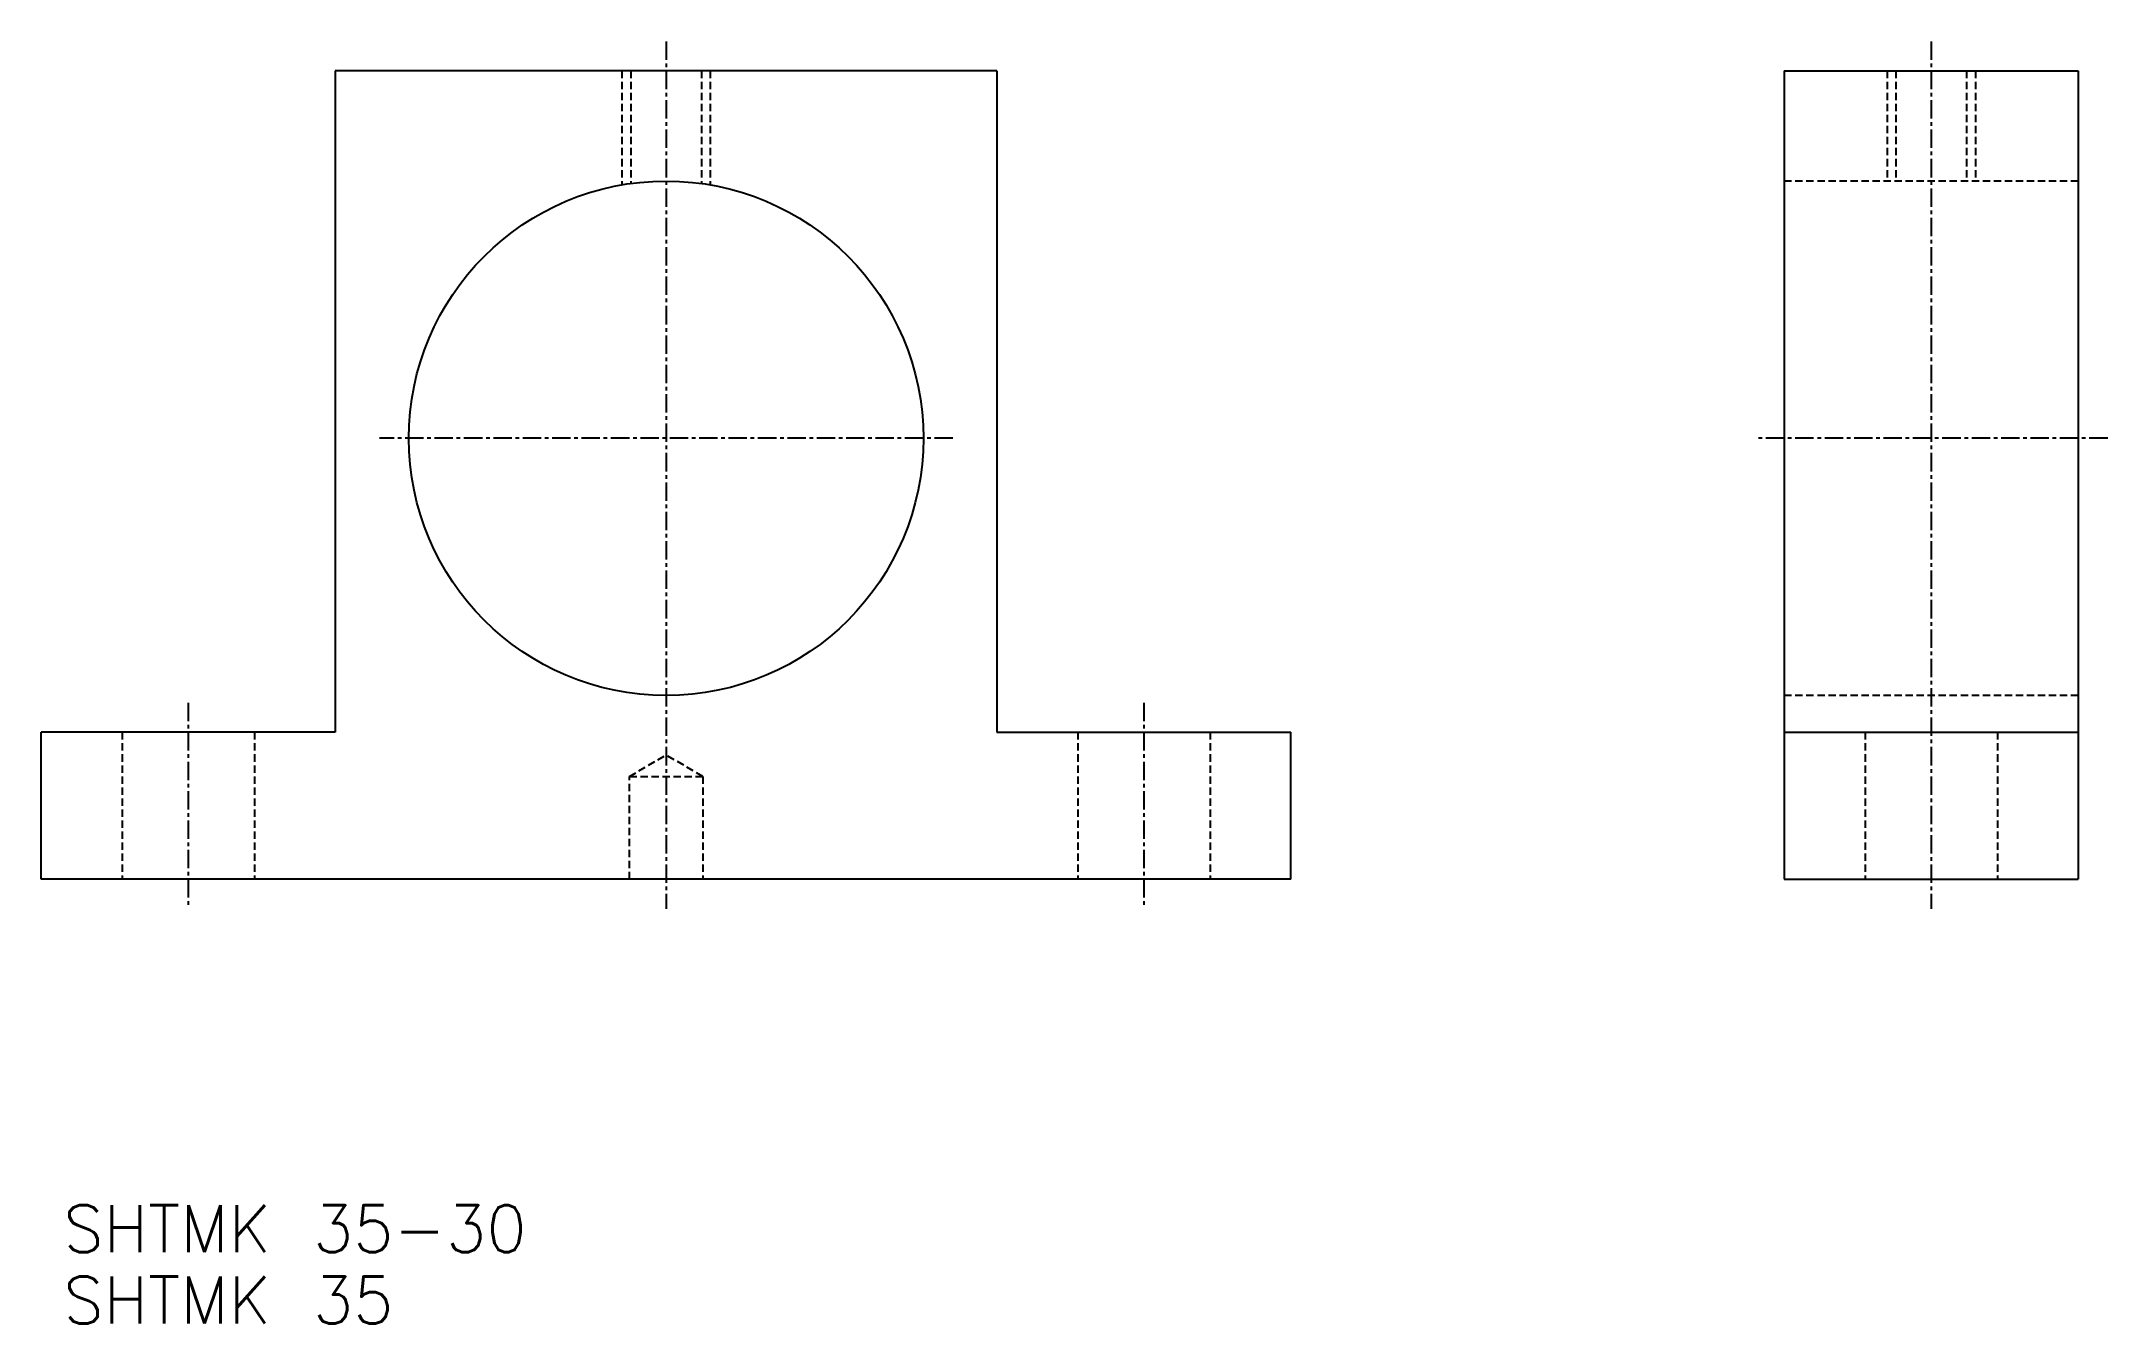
# Model space of a CAD drawing. Extents: x 1972 to 2112, y 47 to 135.
import ezdxf

# ---------------------------------------------------------------- set-up
doc = ezdxf.new("R2010")
doc.units = 0
doc.linetypes.add('CENTER', pattern=[2, 1.25, -0.25, 0.25, -0.25])
doc.linetypes.add('DASHED', pattern=[0.75, 0.5, -0.25])
doc.layers.get('0').update_dxf_attribs({"linetype": 'CONTINUOUS'})
doc.layers.add('CENTER', color=1, linetype='CENTER')
doc.styles.get("Standard").update_dxf_attribs({"font": 'txt.shx', "bigfont": 'bigfont.shx'})

msp = doc.modelspace()

# ---------------------------------------------------------------- linework, layer by layer
at = {"color": 7, "linetype": 'CONTINUOUS'}
for p, q in [((1991.68, 132.68), (1991.68, 87.68)), ((2036.68, 132.68), (1991.68, 132.68)), ((2036.68, 132.68), (2036.68, 87.68)), ((2090.24, 132.68), (2090.24, 77.68)), ((2090.24, 132.68), (2110.24, 132.68)), ((2110.24, 132.68), (2110.24, 77.68)), ((1991.68, 87.68), (1971.68, 87.68)), ((1971.68, 77.68), (1971.68, 87.68)), ((2036.68, 87.68), (2056.68, 87.68)), ((2056.68, 77.68), (2056.68, 87.68)), ((2090.24, 87.68), (2110.24, 87.68)), ((2056.68, 77.68), (1971.68, 77.68)), ((2014.18, 77.68), (2014.18, 77.68)), ((2014.18, 77.68), (2014.18, 77.68)), ((2014.18, 77.68), (2014.18, 77.68)), ((2035.43, 77.68), (2035.43, 77.68)), ((2090.24, 77.68), (2110.24, 77.68))]:
    msp.add_line(p, q, dxfattribs=at)
at = {"color": 3, "linetype": 'DASHED'}
for p, q in [((2011.18, 132.68), (2011.18, 124.93)), ((2011.78, 132.68), (2011.78, 125.02)), ((2016.58, 132.68), (2016.58, 125.02)), ((2017.18, 132.68), (2017.18, 124.93)), ((2097.24, 132.68), (2097.24, 125.18)), ((2097.84, 132.68), (2097.84, 125.18)), ((2102.64, 132.68), (2102.64, 125.18)), ((2103.24, 132.68), (2103.24, 125.18)), ((2110.24, 125.18), (2090.24, 125.18)), ((2110.24, 90.18), (2090.24, 90.18)), ((1977.18, 87.68), (1977.18, 77.68)), ((1986.18, 87.68), (1986.18, 77.68)), ((2042.18, 87.68), (2042.18, 77.68)), ((2051.18, 87.68), (2051.18, 77.68)), ((2095.74, 87.68), (2095.74, 77.68)), ((2104.74, 87.68), (2104.74, 77.68)), ((2011.68, 84.68), (2014.18, 86.13)), ((2016.68, 84.68), (2014.18, 86.13)), ((2011.68, 77.68), (2011.68, 84.68)), ((2011.68, 84.68), (2016.68, 84.68)), ((2016.68, 84.68), (2016.68, 77.68))]:
    msp.add_line(p, q, dxfattribs=at)
at = {"color": 7, "linetype": 'CONTINUOUS'}
msp.add_circle((2014.18, 107.68), 17.5, dxfattribs=at)
at = {"layer": 'CENTER', "color": 1, "linetype": 'CENTER'}
for p, q in [((2014.18, 134.68), (2014.18, 75.68)), ((2100.24, 134.68), (2100.24, 75.68)), ((2033.68, 107.68), (1994.68, 107.68)), ((2112.24, 107.68), (2088.24, 107.68)), ((1981.68, 89.68), (1981.68, 75.68)), ((2046.68, 89.68), (2046.68, 75.68))]:
    msp.add_line(p, q, dxfattribs=at)

# ---------------------------------------------------------------- texts
at = {"color": 7, "linetype": 'CONTINUOUS'}
for s, p in [('SHTMK 35-30', (1973.18, 52.31)), ('SHTMK 35', (1973.18, 47.45))]:
    msp.add_text(s, height=3.2, dxfattribs=at).set_placement(p)

doc.saveas('drawing.dxf')
